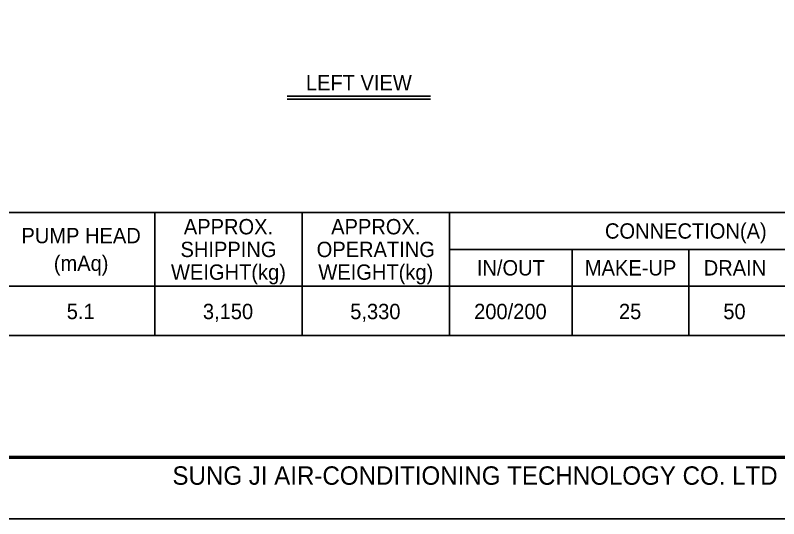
# Model space of a CAD drawing. Header units: millimetres. Extents: x 11380 to 40787, y 6310 to 27105.
# Drawn here: x 20053 to 28758, y 6310 to 12050 of the extents above; entities that cross this region are included whole.
import ezdxf
from ezdxf.enums import TextEntityAlignment as Align

# ---------------------------------------------------------------- set-up
doc = ezdxf.new("R2010")
doc.units = ezdxf.units.MM
for name, color, linetype in [('냉각탑_box', 1, 'Continuous'), ('냉각탑_form', 1, 'Continuous'), ('냉각탑_text', 3, 'Continuous')]:
    doc.layers.add(name, color=color, linetype=linetype)
doc.styles.add('돋움', font='Dotum.ttf')

# ---------------------------------------------------------------- blocks, each defined once
blk = doc.blocks.new('냉각탑form')
at = {"layer": 'Defpoints'}
blk.add_lwpolyline([(0, 297.07), (420.1, 297.07), (420.1, 0), (0, 0)], close=True, dxfattribs=at)
at = {"layer": '냉각탑_form', "const_width": 0.5}
blk.add_lwpolyline([(10, 287.07), (10, 10), (410.1, 10), (410.1, 287.07)], close=True, dxfattribs=at)
at = {"layer": '냉각탑_form', "style": '돋움'}
blk.add_text('SUNG JI AIR-CONDITIONING TECHNOLOGY CO. LTD', height=3.0007, dxfattribs=at).set_placement((149.5, 5.53))

msp = doc.modelspace()

# ---------------------------------------------------------------- linework, layer by layer
at = {"layer": '냉각탑_box'}
for p, q in [((23153.5, 11129.1), (24786.8, 11129.1)), ((23153.5, 11094.1), (24786.8, 11094.1)), ((21643.4, 9800.4), (21643.4, 8400.4)), ((23323.4, 9800.4), (23323.4, 8400.4)), ((25003.4, 9800.4), (25003.4, 8400.4)), ((25003.4, 9380.4), (30393.4, 9380.4)), ((26403.4, 9380.4), (26403.4, 8400.4)), ((27733.4, 9380.4), (27733.4, 8400.4)), ((15343.4, 8960.4), (30393.4, 8960.4))]:
    msp.add_line(p, q, dxfattribs=at)
msp.add_lwpolyline([(15343.4, 9800.4), (30393.4, 9800.4), (30393.4, 8400.4), (15343.4, 8400.4)], close=True, dxfattribs=at)

# ---------------------------------------------------------------- block references
at = {"layer": '냉각탑_form', "xscale": 70.00000000000001, "yscale": 70.00000000000001, "zscale": 70.00000000000001}
msp.add_blockref('냉각탑form', (11380, 6310), dxfattribs=at)

# ---------------------------------------------------------------- texts
at = {"layer": '냉각탑_text', "style": '돋움'}
for s, p in [('LEFT VIEW', (23970.2, 11280.7)), ('APPROX.', (22483.4, 9639.4)), ('APPROX.', (24163.4, 9639.4)), ('CONNECTION(A)', (27698.4, 9590.4)), ('PUMP HEAD', (20803.4, 9537.9)), ('SHIPPING', (22483.4, 9380.4)), ('OPERATING', (24163.4, 9380.4)), ('(mAq)', (20803.4, 9222.9)), ('IN/OUT', (25703.4, 9170.4)), ('MAKE-UP', (27068.4, 9170.4)), ('DRAIN', (28258.4, 9170.4)), ('WEIGHT(kg)', (22483.4, 9121.4)), ('WEIGHT(kg)', (24163.4, 9121.4)), ('5.1', (20798.4, 8672.7)), ('3,150', (22478.4, 8672.7)), ('5,330', (24158.4, 8672.7)), ('200/200', (25698.4, 8672.7)), ('25', (27063.4, 8672.7)), ('50', (28253.4, 8672.7))]:
    msp.add_text(s, height=175, dxfattribs=at).set_placement(p, align=Align.MIDDLE_CENTER)

doc.saveas('drawing.dxf')
